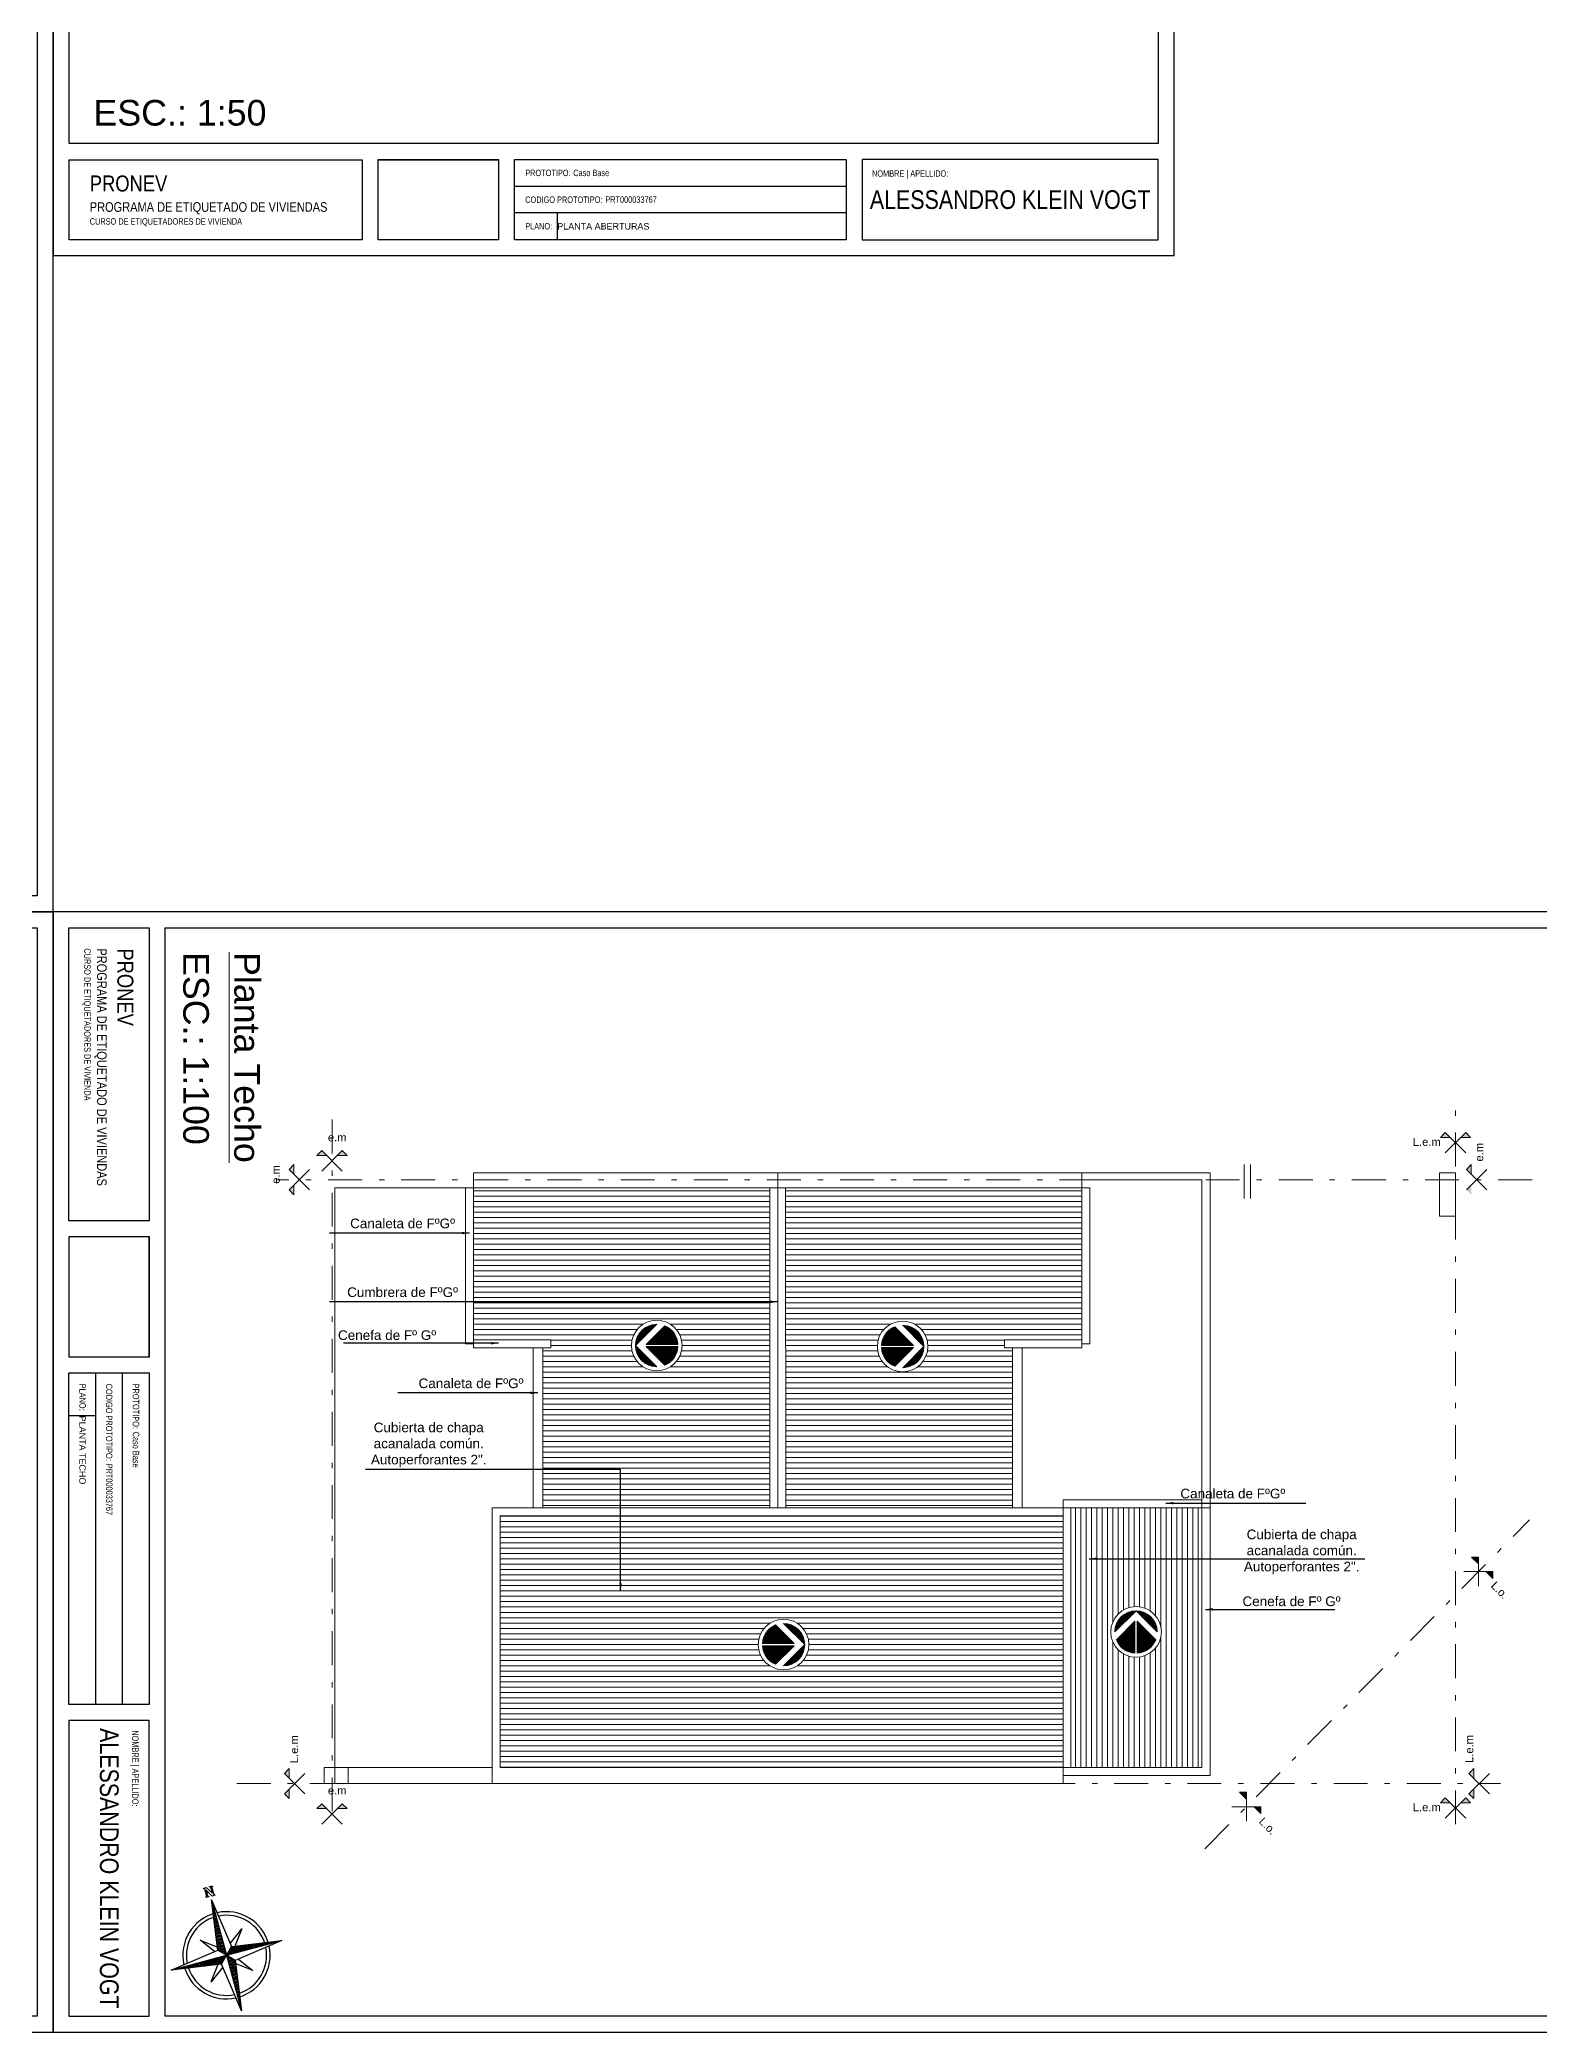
# Model space of a CAD drawing. Header units: millimetres. Extents: x 2761 to 3221, y 1635 to 1962.
# Drawn here: x 3161.78 to 3189.87, y 1634.65 to 1671.99 of the extents above; entities that cross this region are included whole.
import ezdxf

# ---------------------------------------------------------------- set-up
doc = ezdxf.new("R2010")
doc.units = ezdxf.units.MM
doc.linetypes.add('DASHDOT', pattern=[25.4, 12.7, -6.35, 0, -6.35])
for name, color, linetype, lineweight in [('Cotas', 8, 'Continuous', 15), ('Detalles', 3, 'Continuous', 15), ('Ejes', 3, 'DASHDOT', 13), ('Muros', 6, 'Continuous', 50), ('Rayado', 7, 'Continuous', 15), ('Textos', 3, 'Continuous', 9), ('Vistas', 1, 'Continuous', 20)]:
    doc.layers.add(name, color=color, linetype=linetype, lineweight=lineweight)
doc.layers.add('No View', color=70, linetype='Continuous', plot=False)
doc.styles.add('ARIAL', font='arial.ttf')
doc.styles.get("Standard").update_dxf_attribs({"font": 'arial.ttf'})
doc.dimstyles.new('Copy of STANDARD', dxfattribs={"dimtxt": 0.13, "dimasz": 0.14, "dimexe": 0.08, "dimexo": 0.02, "dimgap": 0.09, "dimtad": 0, "dimtih": 1, "dimtoh": 1, "dimzin": 0, "dimdsep": 46, "dimtxsty": 'ARIAL', "dimcen": 0.05, "dimadec": 0, "dimazin": 0, "dimtfac": 1, "dimtofl": 0, "dimtmove": 0, "dimatfit": 3, "dimfxl": 1, "dimtolj": 1, "dimtzin": 0, "dimarcsym": 0})
picture_1 = doc.add_image_def('image1.png', size_in_pixel=(356, 237))

# ---------------------------------------------------------------- blocks, each defined once
blk = doc.blocks.new('Rotulo-PRONEV')
at = {"ltscale": 4}
for p, q in [((14.857, 1.299), (8.644, 1.299)), ((14.857, 0.801), (8.644, 0.801))]:
    blk.add_line(p, q, dxfattribs=at)
for points in [[(20.701, 2.099), (0.299, 2.099), (0.299, 29.398), (20.701, 29.398)], [(0.299, 1.797), (5.789, 1.797), (5.789, 0.294), (0.299, 0.294)], [(14.857, 0.296), (8.644, 0.296), (8.644, 1.8), (14.857, 1.8)], [(20.701, 1.8), (15.156, 1.8), (15.156, 0.296), (20.701, 0.296)]]:
    blk.add_lwpolyline(points, close=True, dxfattribs=at)
at = {"layer": 'No View'}
blk.add_line((9.444, 0.801), (9.444, 0.296), dxfattribs=at)
for points in [[(0, 0), (21, 0), (21, 29.7), (0, 29.7)], [(6.088, 1.793), (8.345, 1.793), (8.345, 0.298), (6.088, 0.298)]]:
    blk.add_lwpolyline(points, close=True, dxfattribs=at)
at = {"lineweight": 0, "insert": (0.685, 1.503), "char_height": 0.1803, "width": 5.63699, "attachment_point": 1, "line_spacing_factor": 0.999934}
blk.add_mtext('{\\fArial Narrow|b0|i0|c0|p34;\\H1.66667x;PRONEV\\P\\H0.6x;PROGRAMA DE ETIQUETADO DE VIVIENDAS \\P\\H0.66667x;CURSO DE ETIQUETADORES DE VIVIENDA}', dxfattribs=at)
at = {"lineweight": 0, "line_spacing_factor": 0.999934}
for s, insert, char_height, attachment_point in [('{\\fArial Narrow|b0|i0|c0|p34;PROTOTIPO:}', (8.844, 1.55), 0.1202, 4), ('{\\fArial Narrow|b0|i0|c0|p34;Caso Base}', (9.744, 1.55), 0.1202, 4), ('{\\fArial Narrow|b0|i0|c0|p34;NOMBRE | APELLIDO:}', (15.342, 1.599), 0.1202, 1), ('{\\fArial Narrow|b0|i0|c0|p34;ALESSANDRO KLEIN VOGT}', (17.929, 1.048), 0.35, 5), ('{\\fArial Narrow|b0|i0|c0|p34;CODIGO PROTOTIPO}:', (8.844, 1.048), 0.1202, 4), ('{\\fArial Narrow|b0|i0|c0|p34;PRT000033767}', (10.344, 1.05), 0.1202, 4), ('{\\fArial Narrow|b0|i0|c0|p34;PLANO}:', (8.844, 0.55), 0.1202, 4)]:
    blk.add_mtext(s, dxfattribs=dict(at, insert=insert, char_height=char_height, attachment_point=attachment_point))
image = blk.add_image(picture_1, insert=(6.088, 0.298), size_in_units=(2.257, 1.502))
image.dxf.flags = 7
blk = doc.blocks.new('*X6')
at = {"color": 0}
for p, q in [((-61.8, 5), (29.2, 5)), ((-61.5, 7.5), (26.7, 7.5)), ((-61.2, 10), (24.2, 10)), ((-60.7, 12.5), (21.7, 12.5)), ((-60.2, 15), (19.2, 15)), ((-59.5, 17.5), (16.7, 17.5)), ((-58.7, 20), (14.2, 20)), ((-57.8, 22.5), (11.7, 22.5)), ((-56.7, 25), (9.2, 25)), ((-55.6, 27.5), (6.7, 27.5)), ((-54.3, 30), (4.2, 30)), ((-52.8, 32.5), (1.7, 32.5)), ((-51.2, 35), (-0.8, 35)), ((-49.4, 37.5), (-3.3, 37.5)), ((-47.4, 40), (-5.8, 40)), ((-45.1, 42.5), (-8.3, 42.5)), ((-42.6, 45), (-10.8, 45)), ((-39.8, 47.5), (-13.3, 47.5)), ((-36.7, 50), (-15.8, 50)), ((-33, 52.5), (-18.3, 52.5)), ((-28.6, 55), (-20.8, 55))]:
    blk.add_line(p, q, dxfattribs=at)
blk = doc.blocks.new('*X7')
at = {"color": 0}
for p, q in [((-61.8, -5), (29.2, -5)), ((-61.5, -7.5), (26.7, -7.5)), ((-61.2, -10), (24.2, -10)), ((-60.7, -12.5), (21.7, -12.5)), ((-60.2, -15), (19.2, -15)), ((-59.5, -17.5), (16.7, -17.5)), ((-58.7, -20), (14.2, -20)), ((-57.8, -22.5), (11.7, -22.5)), ((-56.7, -25), (9.2, -25)), ((-55.6, -27.5), (6.7, -27.5)), ((-54.3, -30), (4.2, -30)), ((-52.8, -32.5), (1.7, -32.5)), ((-51.2, -35), (-0.8, -35)), ((-49.4, -37.5), (-3.3, -37.5)), ((-47.4, -40), (-5.8, -40)), ((-45.1, -42.5), (-8.3, -42.5)), ((-42.6, -45), (-10.8, -45)), ((-39.8, -47.5), (-13.3, -47.5)), ((-36.7, -50), (-15.8, -50)), ((-33, -52.5), (-18.3, -52.5)), ((-28.6, -55), (-20.8, -55))]:
    blk.add_line(p, q, dxfattribs=at)
blk = doc.blocks.new('*X9')
at = {"color": 0}
for p, q in [((2.2, 60), (15.6, 60)), ((4.7, 57.5), (23.2, 57.5)), ((7.2, 55), (28.6, 55)), ((9.7, 52.5), (33, 52.5)), ((12.2, 50), (36.7, 50)), ((14.7, 47.5), (39.8, 47.5)), ((17.2, 45), (42.6, 45)), ((19.7, 42.5), (45.1, 42.5)), ((22.2, 40), (47.4, 40)), ((24.7, 37.5), (49.4, 37.5)), ((27.2, 35), (51.2, 35)), ((29.7, 32.5), (52.8, 32.5)), ((32.2, 30), (54.3, 30)), ((34.7, 27.5), (55.6, 27.5)), ((37.2, 25), (56.7, 25)), ((39.7, 22.5), (57.8, 22.5)), ((42.2, 20), (58.7, 20)), ((44.7, 17.5), (59.5, 17.5)), ((47.2, 15), (60.2, 15)), ((49.7, 12.5), (60.7, 12.5)), ((52.2, 10), (61.2, 10)), ((54.7, 7.5), (61.5, 7.5)), ((57.2, 5), (61.8, 5)), ((59.7, 2.5), (61.9, 2.5)), ((62, 0), (62.2, 0))]:
    blk.add_line(p, q, dxfattribs=at)
blk = doc.blocks.new('*X8')
at = {"color": 0}
for p, q in [((4.7, -57.5), (23.2, -57.5)), ((7.2, -55), (28.6, -55)), ((9.7, -52.5), (33, -52.5)), ((12.2, -50), (36.7, -50)), ((14.7, -47.5), (39.8, -47.5)), ((17.2, -45), (42.6, -45)), ((19.7, -42.5), (45.1, -42.5)), ((22.2, -40), (47.4, -40)), ((24.7, -37.5), (49.4, -37.5)), ((27.2, -35), (51.2, -35)), ((29.7, -32.5), (52.8, -32.5)), ((32.2, -30), (54.3, -30)), ((34.7, -27.5), (55.6, -27.5)), ((37.2, -25), (56.7, -25)), ((39.7, -22.5), (57.8, -22.5)), ((42.2, -20), (58.7, -20)), ((44.7, -17.5), (59.5, -17.5)), ((47.2, -15), (60.2, -15)), ((49.7, -12.5), (60.7, -12.5)), ((52.2, -10), (61.2, -10)), ((54.7, -7.5), (61.5, -7.5)), ((57.2, -5), (61.8, -5)), ((59.7, -2.5), (61.9, -2.5)), ((2.2, -60), (15.6, -60))]:
    blk.add_line(p, q, dxfattribs=at)
blk = doc.blocks.new('Sbpln111')
at = {"color": 0, "linetype": 'ByBlock'}
for p, q in [((0, 1.051), (-1.047, 0.004)), ((0, 1.051), (1.047, 0.004)), ((-0.971, -0.393), (-0.051, 0.527)), ((-0.051, 0.527), (-0.051, -1.046)), ((0.971, -0.393), (0.051, 0.527)), ((0.051, -1.046), (0.051, 0.527))]:
    blk.add_line(p, q, dxfattribs=at)
blk.add_circle((0, 0), 1.25, dxfattribs=at)
for start, end in [(90, 179.80554), (0.19446, 90), (202.0353, 267.22654), (272.77346, 337.9647)]:
    blk.add_arc((0, 0), 1.047, start, end, dxfattribs=at)
at = {"color": 0, "linetype": 'ByBlock', "xscale": 0.0168918918918912, "yscale": 0.0168918918918912, "zscale": 0.0168918918918912, "rotation": 90}
for name in ['*X9', '*X8', '*X6', '*X7']:
    blk.add_blockref(name, (0, 0), dxfattribs=at)
blk = doc.blocks.new('*X5')
at = {"color": 0, "linetype": 'ByBlock'}
for p, q in [((-217.53, 160.5), (-217.53, 160.5)), ((-217.52, 160.498), (-217.52, 160.5)), ((-217.51, 160.497), (-217.51, 160.5)), ((-217.5, 160.496), (-217.5, 160.5)), ((-217.49, 160.494), (-217.49, 160.5)), ((-217.48, 160.493), (-217.48, 160.5)), ((-217.47, 160.491), (-217.47, 160.5)), ((-217.46, 160.49), (-217.46, 160.5)), ((-217.45, 160.488), (-217.45, 160.5)), ((-217.44, 160.487), (-217.44, 160.5)), ((-217.43, 160.486), (-217.43, 160.5)), ((-217.42, 160.484), (-217.42, 160.5)), ((-217.41, 160.483), (-217.41, 160.5)), ((-217.4, 160.481), (-217.4, 160.5)), ((-217.39, 160.48), (-217.39, 160.5)), ((-217.38, 160.478), (-217.38, 160.5)), ((-217.37, 160.477), (-217.37, 160.5)), ((-217.36, 160.476), (-217.36, 160.5)), ((-217.35, 160.474), (-217.35, 160.5)), ((-217.34, 160.473), (-217.34, 160.5)), ((-217.33, 160.471), (-217.33, 160.5)), ((-217.32, 160.47), (-217.32, 160.5)), ((-217.31, 160.468), (-217.31, 160.5)), ((-217.3, 160.467), (-217.3, 160.5)), ((-217.29, 160.466), (-217.29, 160.5)), ((-217.28, 160.464), (-217.28, 160.5)), ((-217.27, 160.463), (-217.27, 160.5)), ((-217.26, 160.461), (-217.26, 160.5)), ((-217.25, 160.46), (-217.25, 160.5)), ((-217.24, 160.458), (-217.24, 160.5)), ((-217.23, 160.457), (-217.23, 160.5)), ((-217.22, 160.456), (-217.22, 160.5)), ((-217.21, 160.454), (-217.21, 160.5)), ((-217.2, 160.453), (-217.2, 160.5)), ((-217.19, 160.451), (-217.19, 160.5)), ((-217.18, 160.45), (-217.18, 160.5)), ((-217.17, 160.448), (-217.17, 160.5)), ((-217.16, 160.447), (-217.16, 160.5)), ((-217.15, 160.446), (-217.15, 160.5)), ((-217.14, 160.444), (-217.14, 160.5)), ((-217.13, 160.443), (-217.13, 160.5)), ((-217.12, 160.441), (-217.12, 160.5)), ((-217.11, 160.44), (-217.11, 160.5)), ((-217.1, 160.438), (-217.1, 160.5)), ((-217.09, 160.441), (-217.09, 160.5)), ((-217.08, 160.451), (-217.08, 160.5)), ((-217.07, 160.461), (-217.07, 160.5)), ((-217.06, 160.471), (-217.06, 160.5)), ((-217.05, 160.481), (-217.05, 160.5)), ((-217.04, 160.491), (-217.04, 160.5))]:
    blk.add_line(p, q, dxfattribs=at)
blk = doc.blocks.new('Sbpln014')
at = {"color": 0, "linetype": 'ByBlock'}
for p, q in [((-0.156, 0.156), (0, 1.25)), ((0, 1.25), (0.156, 0.156)), ((0, 1.25), (0, 0)), ((-0.234, 0.156), (-0.469, 0.469)), ((-0.469, 0.469), (-0.156, 0.234)), ((0.156, 0.234), (0.469, 0.469)), ((0.469, 0.469), (0.234, 0.156)), ((-1.25, 0), (-0.156, 0.156)), ((-0.156, -0.156), (-1.25, 0)), ((0, 0), (-1.25, 0)), ((-0.156, 0.156), (0, 0)), ((-0.156, -0.156), (0, 0)), ((0, 0), (0.156, 0.156)), ((0, 0), (0.156, -0.156)), ((0, 0), (0, -1.25)), ((1.25, 0), (0, 0)), ((0.156, 0.156), (1.25, 0)), ((-0.469, -0.469), (-0.234, -0.156)), ((-0.156, -0.234), (-0.469, -0.469)), ((0, -1.25), (-0.156, -0.156)), ((0.156, -0.156), (0, -1.25)), ((1.25, 0), (0.156, -0.156)), ((0.469, -0.469), (0.156, -0.234)), ((0.234, -0.156), (0.469, -0.469))]:
    blk.add_line(p, q, dxfattribs=at)
blk.add_lwpolyline([(1.348, 0.064), (1.348, 0.044), (1.328, 0.044), (1.328, 0.103), (1.348, 0.103), (1.348, 0.083), (1.523, 0.083), (1.523, 0.103), (1.543, 0.103), (1.543, 0.044), (1.387, -0.053), (1.523, -0.053), (1.523, -0.034), (1.543, -0.034), (1.543, -0.092), (1.523, -0.092), (1.523, -0.073), (1.348, -0.073), (1.348, -0.092), (1.328, -0.092), (1.328, -0.034), (1.484, 0.064), (1.348, 0.064)], dxfattribs=at)
for radius, start, end in [(0.95, 92.5891, 177.4109), (0.873, 93.5464, 176.4536), (0.95, 0, 87.4109), (0.873, 0, 86.4536), (0.95, 182.5891, 267.4109), (0.873, 183.5464, 266.4536), (0.95, 270, 357.4109), (0.873, 270, 356.4536)]:
    blk.add_arc((0, 0), radius, start, end, dxfattribs=at)
for p, xscale, yscale, zscale, rotation in [((-401.25, -542.578), 2.499999999999996, 2.499999999999996, 2.499999999999996, 270), ((-542.578, 401.25), 2.5, 2.5, 2.5, 180), ((401.25, 542.578), 2.5, 2.5, 2.5, 90)]:
    blk.add_blockref('*X5', p, dxfattribs=dict(at, xscale=xscale, yscale=yscale, zscale=zscale, rotation=rotation))
at = {"color": 0, "linetype": 'ByBlock', "xscale": 2.5, "yscale": 2.5, "zscale": 2.5}
blk.add_blockref('*X5', (542.578, -401.25), dxfattribs=at)

msp = doc.modelspace()

# ---------------------------------------------------------------- hatches: boundary and pattern name
at = {"layer": 'Rayado', "lineweight": 5}
h = msp.add_hatch(dxfattribs=at)
h.set_pattern_fill('_USER', color=256, scale=0.1, pattern_type=0)
h.set_pattern_definition([(0, (3010.58158, 733.61659), (0, 0.1), [])])
h.paths.add_polyline_path([(3169.905, 1650.476), (3169.905, 1647.626), (3171.354, 1647.626), (3171.354, 1647.476), (3171.205, 1647.476), (3171.205, 1644.476), (3175.455, 1644.476), (3175.455, 1650.476)])
edge = h.paths.add_edge_path(flags=16)
edge.add_arc((3173.339, 1647.518), 0.474, 0, 360)
edge = h.paths.add_edge_path(flags=0)
edge.add_line((3173.736, 1647.498), (3173.138, 1647.498))
edge.add_line((3173.138, 1647.498), (3173.488, 1647.149))
edge.add_arc((3173.339, 1647.518), 0.397, 292.0353, 357.2265)
edge = h.paths.add_edge_path(flags=0)
edge.add_arc((3173.339, 1647.518), 0.397, 2.7735, 67.9647, ccw=False)
edge.add_line((3173.736, 1647.537), (3173.138, 1647.537))
edge.add_line((3173.138, 1647.537), (3173.488, 1647.886))
edge = h.paths.add_edge_path(flags=0)
edge.add_line((3173.337, 1647.12), (3172.941, 1647.516))
edge.add_arc((3173.339, 1647.518), 0.397, 180.1945, 269.8055)
edge = h.paths.add_edge_path(flags=0)
edge.add_line((3173.337, 1647.915), (3172.941, 1647.519))
edge.add_arc((3173.339, 1647.518), 0.397, 90.1945, 179.8055, ccw=False)
h.paths.add_polyline_path([(3175.754, 1650.476), (3175.755, 1644.476), (3180.005, 1644.476), (3180.005, 1647.476), (3179.855, 1647.476), (3179.855, 1647.626), (3181.305, 1647.626), (3181.305, 1650.476)])
edge = h.paths.add_edge_path(flags=16)
edge.add_arc((3177.946, 1647.5), 0.474, 0, 360)
edge = h.paths.add_edge_path(flags=0)
edge.add_line((3177.797, 1647.868), (3178.146, 1647.519))
edge.add_line((3178.146, 1647.519), (3177.549, 1647.519))
edge.add_line((3177.549, 1647.519), (3177.549, 1647.481))
edge.add_arc((3177.946, 1647.5), 0.397, 112.0353, 182.7735, ccw=False)
edge = h.paths.add_edge_path(flags=0)
edge.add_line((3177.947, 1647.897), (3178.344, 1647.501))
edge.add_arc((3177.946, 1647.5), 0.397, 0.1945, 89.8055)
edge = h.paths.add_edge_path(flags=0)
edge.add_arc((3177.946, 1647.5), 0.397, 270.1945, 359.8055, ccw=False)
edge.add_line((3177.947, 1647.102), (3178.344, 1647.499))
h.paths.add_polyline_path([(3170.405, 1644.326), (3170.405, 1639.606), (3180.955, 1639.606), (3180.955, 1644.326)])
edge = h.paths.add_edge_path(flags=16)
edge.add_arc((3175.714, 1641.911), 0.474, 0, 360)
edge = h.paths.add_edge_path(flags=0)
edge.add_line((3175.715, 1642.308), (3176.111, 1641.912))
edge.add_arc((3175.714, 1641.911), 0.397, 0.1945, 89.8055)
edge = h.paths.add_edge_path(flags=0)
edge.add_line((3175.715, 1641.513), (3176.111, 1641.909))
edge.add_arc((3175.714, 1641.911), 0.397, 270.1945, 359.8055, ccw=False)
edge = h.paths.add_edge_path(flags=0)
edge.add_line((3175.914, 1641.93), (3175.317, 1641.93))
edge.add_line((3175.317, 1641.93), (3175.317, 1641.891))
edge.add_arc((3175.714, 1641.911), 0.397, 112.0353, 182.7735, ccw=False)
edge.add_line((3175.564, 1642.279), (3175.914, 1641.93))
h.paths.add_polyline_path([(3173.697, 1649.214), (3173.697, 1648.814)], flags=16)
h.paths.add_polyline_path([(3176.896, 1649.214), (3176.896, 1648.814)], flags=16)
h = msp.add_hatch(dxfattribs=at)
h.set_pattern_fill('_USER', color=256, scale=0.1, angle=90, pattern_type=0)
h.set_pattern_definition([(90, (3010.58158, 733.61659), (-0.1, 0), [])])
h.paths.add_polyline_path([(3181.096, 1644.476), (3181.096, 1639.606), (3183.554, 1639.606), (3183.554, 1644.476)])
h.paths.add_polyline_path([(3182.792, 1642.149, -1), (3181.843, 1642.149, -1)], flags=16)
h.paths.add_polyline_path([(3181.92, 1642.15), (3182.316, 1642.546, 0.412227)], flags=0)
h.paths.add_polyline_path([(3182.319, 1642.546, -0.412227), (3182.715, 1642.15)], flags=0)
h.paths.add_polyline_path([(3182.686, 1642), (3182.337, 1642.349), (3182.337, 1641.752, 0.292379)], flags=0)
h.paths.add_polyline_path([(3182.298, 1642.349), (3182.298, 1641.752, -0.292379), (3181.949, 1642)], flags=0)
at = {"layer": 'Textos'}
h = msp.add_hatch(color=256, dxfattribs=at)
h.paths.add_polyline_path([(3188.112, 1651.511), (3188.022, 1651.419), (3188.204, 1651.419)])
h.paths.add_polyline_path([(3188.496, 1651.511), (3188.404, 1651.419), (3188.585, 1651.419)])
h = msp.add_hatch(color=256, dxfattribs=at)
h.paths.add_polyline_path([(3167.063, 1651.171), (3166.973, 1651.079), (3167.155, 1651.079)])
h.paths.add_polyline_path([(3167.447, 1651.171), (3167.355, 1651.079), (3167.536, 1651.079)])
h = msp.add_hatch(color=256, dxfattribs=at)
h.paths.add_polyline_path([(3166.45, 1650.434), (3166.542, 1650.345), (3166.542, 1650.526)])
h.paths.add_polyline_path([(3166.45, 1650.818), (3166.542, 1650.726), (3166.542, 1650.908)])
h = msp.add_hatch(color=256, dxfattribs=at)
h.paths.add_polyline_path([(3188.509, 1650.434), (3188.6, 1650.345), (3188.6, 1650.526)])
h.paths.add_polyline_path([(3188.509, 1650.818), (3188.6, 1650.726), (3188.6, 1650.908)])
h = msp.add_hatch(color=256, dxfattribs=at)
h.paths.add_polyline_path([(3188.733, 1643.553), (3188.604, 1643.551), (3188.733, 1643.423)])
h.paths.add_polyline_path([(3189.004, 1643.281), (3188.874, 1643.281), (3189.002, 1643.153)])
h = msp.add_hatch(color=256, dxfattribs=at)
h.paths.add_polyline_path([(3166.363, 1639.114), (3166.455, 1639.025), (3166.455, 1639.206)])
h.paths.add_polyline_path([(3166.363, 1639.498), (3166.455, 1639.406), (3166.455, 1639.588)])
h = msp.add_hatch(color=256, dxfattribs=at)
h.paths.add_polyline_path([(3188.555, 1639.114), (3188.647, 1639.024), (3188.647, 1639.206)])
h.paths.add_polyline_path([(3188.555, 1639.498), (3188.647, 1639.406), (3188.647, 1639.587)])
h = msp.add_hatch(color=256, dxfattribs=at)
h.paths.add_polyline_path([(3184.387, 1639.145), (3184.258, 1639.143), (3184.387, 1639.015)])
h.paths.add_polyline_path([(3184.658, 1638.873), (3184.529, 1638.873), (3184.657, 1638.745)])
h = msp.add_hatch(color=256, dxfattribs=at)
h.paths.add_polyline_path([(3167.063, 1638.93), (3166.973, 1638.838), (3167.155, 1638.838)])
h.paths.add_polyline_path([(3167.447, 1638.93), (3167.355, 1638.838), (3167.536, 1638.838)])
h = msp.add_hatch(color=256, dxfattribs=at)
h.paths.add_polyline_path([(3188.112, 1639.041), (3188.022, 1638.949), (3188.204, 1638.949)])
h.paths.add_polyline_path([(3188.496, 1639.041), (3188.404, 1638.949), (3188.585, 1638.949)])

# ---------------------------------------------------------------- linework, layer by layer
at = {"layer": 'Cotas', "color": 7, "lineweight": 20}
for p, q in [((3175.605, 1644.476), (3175.605, 1650.756)), ((3180.955, 1644.476), (3183.554, 1644.476))]:
    msp.add_line(p, q, dxfattribs=at)
at = {"layer": 'Cotas', "color": 7, "lineweight": 15}
for p, q in [((3181.305, 1650.626), (3183.554, 1650.626)), ((3183.554, 1639.456), (3183.704, 1639.456))]:
    msp.add_line(p, q, dxfattribs=at)
at = {"layer": 'Cotas', "color": 7, "linetype": 'Continuous', "lineweight": 15}
msp.add_line((3173.805, 1639.606), (3173.749, 1639.606), dxfattribs=at)
at = {"layer": 'Detalles'}
for p, q in [((3184.345, 1650.91), (3184.345, 1650.275)), ((3184.465, 1650.91), (3184.465, 1650.275))]:
    msp.add_line(p, q, dxfattribs=at)
at = {"layer": 'Ejes', "ltscale": 0.05}
for p, q in [((3167.255, 1651.752), (3167.255, 1638.543)), ((3188.304, 1638.543), (3188.304, 1652.001)), ((3189.738, 1650.626), (3166.22, 1650.626)), ((3183.61, 1638.085), (3189.69, 1644.252)), ((3165.471, 1639.306), (3189.145, 1639.306))]:
    msp.add_line(p, q, dxfattribs=at)
at = {"layer": 'Ejes', "color": 7, "linetype": 'Continuous', "lineweight": 15}
for p, q in [((3175.455, 1650.756), (3181.305, 1650.756)), ((3169.905, 1647.476), (3171.205, 1647.476)), ((3171.205, 1647.476), (3171.205, 1644.476)), ((3180.005, 1647.476), (3180.005, 1644.476)), ((3181.305, 1647.476), (3180.005, 1647.476)), ((3180.955, 1644.476), (3180.955, 1644.326)), ((3180.955, 1644.326), (3180.955, 1639.606))]:
    msp.add_line(p, q, dxfattribs=at)
at = {"layer": 'Muros', "color": 1, "lineweight": 20}
for p, q in [((3169.905, 1650.476), (3167.305, 1650.476)), ((3167.305, 1650.476), (3167.305, 1639.306))]:
    msp.add_line(p, q, dxfattribs=at)
at = {"layer": 'Textos'}
for p, q in [((3188.112, 1651.511), (3188.022, 1651.419)), ((3188.204, 1651.419), (3188.022, 1651.419)), ((3188.112, 1651.511), (3188.496, 1651.127)), ((3188.112, 1651.127), (3188.496, 1651.511)), ((3188.585, 1651.419), (3188.404, 1651.419)), ((3188.496, 1651.511), (3188.585, 1651.419)), ((3167.063, 1651.171), (3166.973, 1651.079)), ((3167.155, 1651.079), (3166.973, 1651.079)), ((3167.063, 1651.171), (3167.447, 1650.787)), ((3167.063, 1650.787), (3167.447, 1651.171)), ((3167.536, 1651.079), (3167.355, 1651.079)), ((3167.447, 1651.171), (3167.536, 1651.079)), ((3166.45, 1650.818), (3166.542, 1650.908)), ((3166.45, 1650.434), (3166.834, 1650.818)), ((3166.834, 1650.434), (3166.45, 1650.818)), ((3166.542, 1650.908), (3166.542, 1650.726)), ((3188.509, 1650.818), (3188.6, 1650.908)), ((3188.509, 1650.818), (3188.6, 1650.908)), ((3188.509, 1650.434), (3188.892, 1650.818)), ((3188.892, 1650.434), (3188.509, 1650.818)), ((3188.6, 1650.908), (3188.6, 1650.726)), ((3188.6, 1650.726), (3188.6, 1650.908)), ((3166.45, 1650.434), (3166.542, 1650.345)), ((3166.542, 1650.526), (3166.542, 1650.345)), ((3188.733, 1643.553), (3188.604, 1643.551)), ((3188.733, 1643.423), (3188.604, 1643.551)), ((3188.733, 1643.553), (3188.733, 1643.01)), ((3188.461, 1643.281), (3189.004, 1643.281)), ((3189.002, 1643.153), (3188.874, 1643.281)), ((3189.004, 1643.281), (3189.002, 1643.153)), ((3166.363, 1639.498), (3166.455, 1639.588)), ((3166.363, 1639.114), (3166.747, 1639.498)), ((3166.747, 1639.114), (3166.363, 1639.498)), ((3166.455, 1639.588), (3166.455, 1639.406)), ((3188.555, 1639.498), (3188.647, 1639.587)), ((3188.555, 1639.114), (3188.939, 1639.498)), ((3188.939, 1639.114), (3188.555, 1639.498)), ((3188.647, 1639.587), (3188.647, 1639.406)), ((3166.363, 1639.114), (3166.455, 1639.025)), ((3166.455, 1639.206), (3166.455, 1639.025)), ((3184.387, 1639.145), (3184.258, 1639.143)), ((3184.387, 1639.015), (3184.258, 1639.143)), ((3184.387, 1639.145), (3184.387, 1638.602)), ((3188.555, 1639.114), (3188.647, 1639.024)), ((3188.647, 1639.206), (3188.647, 1639.024)), ((3167.063, 1638.93), (3166.973, 1638.838)), ((3167.155, 1638.838), (3166.973, 1638.838)), ((3167.063, 1638.93), (3167.447, 1638.546)), ((3167.063, 1638.546), (3167.447, 1638.93)), ((3167.536, 1638.838), (3167.355, 1638.838)), ((3167.447, 1638.93), (3167.536, 1638.838)), ((3184.116, 1638.873), (3184.658, 1638.873)), ((3184.657, 1638.745), (3184.529, 1638.873)), ((3184.658, 1638.873), (3184.657, 1638.745)), ((3188.112, 1639.041), (3188.022, 1638.949)), ((3188.204, 1638.949), (3188.022, 1638.949)), ((3188.112, 1639.041), (3188.496, 1638.657)), ((3188.112, 1638.657), (3188.496, 1639.041)), ((3188.585, 1638.949), (3188.404, 1638.949)), ((3188.496, 1639.041), (3188.585, 1638.949))]:
    msp.add_line(p, q, dxfattribs=at)
at = {"layer": 'Vistas', "color": 5, "linetype": 'Continuous', "lineweight": 15}
for p, q in [((3175.605, 1650.756), (3169.905, 1650.756)), ((3169.905, 1650.756), (3169.905, 1650.476)), ((3175.605, 1650.756), (3181.305, 1650.756)), ((3175.605, 1644.476), (3175.605, 1650.756)), ((3181.305, 1650.756), (3183.704, 1650.756)), ((3181.305, 1650.756), (3181.305, 1650.476)), ((3181.305, 1650.626), (3183.554, 1650.626)), ((3183.554, 1650.626), (3183.554, 1644.476)), ((3183.704, 1650.756), (3183.704, 1639.456)), ((3175.605, 1650.476), (3169.905, 1650.476)), ((3175.455, 1650.476), (3175.455, 1644.476)), ((3175.605, 1650.476), (3181.305, 1650.476)), ((3175.754, 1650.476), (3175.755, 1644.476)), ((3170.255, 1644.476), (3170.255, 1639.306)), ((3180.955, 1644.476), (3170.255, 1644.476)), ((3170.405, 1644.326), (3180.955, 1644.326)), ((3170.405, 1644.326), (3170.405, 1639.606)), ((3167.555, 1639.606), (3170.255, 1639.606)), ((3170.405, 1639.606), (3180.955, 1639.606)), ((3180.955, 1639.606), (3183.554, 1639.606)), ((3180.955, 1639.306), (3180.955, 1639.606)), ((3183.704, 1639.456), (3180.955, 1639.456)), ((3167.555, 1639.31), (3178.397, 1639.306))]:
    msp.add_line(p, q, dxfattribs=at)
for points in [[(3188.005, 1650.756), (3188.304, 1650.756), (3188.304, 1649.944), (3188.005, 1649.944)], [(3169.905, 1647.551), (3169.755, 1647.551), (3169.755, 1650.476), (3169.905, 1650.476)], [(3181.305, 1647.551), (3181.454, 1647.551), (3181.454, 1650.476), (3181.305, 1650.476)], [(3169.905, 1647.476), (3171.354, 1647.476), (3171.354, 1647.626), (3169.905, 1647.626)], [(3171.205, 1647.476), (3171.023, 1647.476), (3171.023, 1644.476), (3171.205, 1644.476)], [(3181.305, 1647.476), (3179.855, 1647.476), (3179.855, 1647.626), (3181.305, 1647.626)], [(3180.005, 1647.476), (3180.186, 1647.476), (3180.186, 1644.476), (3180.005, 1644.476)], [(3180.955, 1644.476), (3183.554, 1644.476), (3183.554, 1644.625), (3180.955, 1644.625)], [(3180.955, 1644.476), (3181.096, 1644.476), (3181.096, 1639.606), (3180.955, 1639.606)]]:
    msp.add_lwpolyline(points, close=True, dxfattribs=at)
for points in [[(3183.554, 1639.606), (3183.554, 1644.476), (3183.704, 1644.476), (3183.704, 1639.456), (3183.554, 1639.456)], [(3167.105, 1639.306), (3167.555, 1639.306), (3167.555, 1639.606), (3167.105, 1639.606), (3167.105, 1639.306)], [(3170.255, 1639.306), (3170.875, 1639.306), (3180.955, 1639.306)]]:
    msp.add_lwpolyline(points, dxfattribs=at)

# ---------------------------------------------------------------- block references
msp.add_blockref('Rotulo-PRONEV', (3162.031, 1667.947))
at = {"rotation": 270}
for p in [(3132.331, 1676.647), (3132.331, 1655.647), (3162.031, 1655.647)]:
    msp.add_blockref('Rotulo-PRONEV', p, dxfattribs=at)
at = {"color": 9, "ltscale": 0.7, "true_color": 0xc7c8ca, "xscale": 0.8605317641614496, "yscale": 0.8605317641614496, "zscale": 0.8605317641614496, "rotation": 105.0000000000084}
msp.add_blockref('Sbpln014', (3165.278, 1636.088), dxfattribs=at)
at = {"layer": 'Detalles', "yscale": 0.3795206370170945, "zscale": 0.3795206370170945}
for p, xscale, rotation in [((3173.339, 1647.518), -0.3795206370170945, 90), ((3177.946, 1647.5), 0.3795206370170945, 270), ((3175.714, 1641.911), 0.3795206370170945, 270)]:
    msp.add_blockref('Sbpln111', p, dxfattribs=dict(at, xscale=xscale, rotation=rotation))
at = {"layer": 'Detalles', "xscale": -0.3795206370170945, "yscale": 0.3795206370170945, "zscale": 0.3795206370170945}
msp.add_blockref('Sbpln111', (3182.318, 1642.149), dxfattribs=at)

# ---------------------------------------------------------------- texts
at = {"lineweight": 0, "insert": (3171.475, 1668.496), "char_height": 0.1202, "attachment_point": 4, "line_spacing_factor": 0.999934}
msp.add_mtext('{\\C7;PLANTA ABERTURAS}', dxfattribs=at)
at = {"lineweight": 0, "insert": (3162.579, 1646.203), "char_height": 0.1202, "attachment_point": 4, "rotation": 270, "line_spacing_factor": 0.999934}
msp.add_mtext('{\\C7;PLANTA TECHO }', dxfattribs=at)
at = {"layer": 'Cotas', "char_height": 0.18065, "width": 3.51642, "attachment_point": 2}
for s, insert in [('{\\fArial|b0|i0|c0|p34;Canaleta de FºGº}', (3168.577, 1649.897)), ('{\\fArial|b0|i0|c0|p34;Cumbrera de FºGº}', (3168.577, 1648.608)), ('{\\fArial|b0|i0|c0|p34;Cenefa de Fº Gº}', (3168.287, 1647.803)), ('{\\fArial|b0|i0|c0|p34;Canaleta de FºGº}', (3169.859, 1646.9)), ('{\\fArial|b0|i0|c0|p34;Cubierta de chapa \\Pacanalada común. Autoperforantes 2".}', (3169.067, 1646.073)), ('{\\fArial|b0|i0|c0|p34;Canaleta de FºGº}', (3184.132, 1644.833)), ('{\\fArial|b0|i0|c0|p34;Cubierta de chapa \\Pacanalada común. Autoperforantes 2".}', (3185.422, 1644.068)), ('{\\fArial|b0|i0|c0|p34;Cenefa de Fº Gº}', (3185.232, 1642.814))]:
    msp.add_mtext(s, dxfattribs=dict(at, insert=insert))
at = {"layer": 'Textos', "lineweight": 20}
for p in [(3188.955, 1643.003), (3184.608, 1638.582)]:
    msp.add_text('L.o.', height=0.15, rotation=315, dxfattribs=at).set_placement(p)
at = {"layer": 'Textos', "color": 7, "insert": (3162.785, 1670.865), "char_height": 0.48, "width": 9.84104, "attachment_point": 1}
msp.add_mtext('ESC.: 1:50', dxfattribs=at)
at = {"layer": 'Textos', "color": 7, "char_height": 0.48, "width": 9.84104, "attachment_point": 1, "rotation": 270}
for s, insert in [('ESC.: 1:100', (3164.948, 1654.894)), ('{\\LPlanta Techo}', (3165.904, 1654.894))]:
    msp.add_mtext(s, dxfattribs=dict(at, insert=insert))
at = {"layer": 'Textos', "char_height": 0.15, "width": 2.1098, "attachment_point": 3}
for s, insert in [('{\\fArial|b0|i0|c0|p34;e.m}', (3167.527, 1651.494)), ('{\\fArial|b0|i0|c0|p34;L.e.m}', (3188.027, 1651.409)), ('{\\fArial|b0|i0|c0|p34;e.m}', (3167.527, 1639.253)), ('{\\fArial|b0|i0|c0|p34;L.e.m}', (3188.027, 1638.939))]:
    msp.add_mtext(s, dxfattribs=dict(at, insert=insert))
at = {"layer": 'Textos', "char_height": 0.15, "width": 2.1098, "attachment_point": 3, "rotation": 90}
for s, insert in [('{\\fArial|b0|i0|c0|p34;e.m}', (3188.672, 1651.316)), ('{\\fArial|b0|i0|c0|p34;e.m}', (3166.126, 1650.899)), ('{\\fArial|b0|i0|c0|p34;L.e.m}', (3166.469, 1640.214)), ('{\\fArial|b0|i0|c0|p34;L.e.m}', (3188.486, 1640.217))]:
    msp.add_mtext(s, dxfattribs=dict(at, insert=insert))

# ---------------------------------------------------------------- leaders
at = {"layer": 'Cotas', "color": 7, "ltscale": 0.7}
for points in [[(3169.831, 1649.626), (3167.516, 1649.626), (3167.208, 1649.626)], [(3175.605, 1648.337), (3167.516, 1648.337), (3167.208, 1648.337)], [(3170.373, 1647.561), (3167.473, 1647.561)], [(3171.113, 1646.63), (3168.799, 1646.63), (3168.491, 1646.63)], [(3172.661, 1642.918), (3172.661, 1645.196), (3167.883, 1645.196)], [(3182.878, 1644.563), (3185.193, 1644.563), (3185.501, 1644.563)], [(3181.441, 1643.521), (3184.009, 1643.521), (3186.606, 1643.521)], [(3183.618, 1642.572), (3186.045, 1642.572)]]:
    msp.add_leader(points, dimstyle='Copy of STANDARD', dxfattribs=at)

doc.saveas('drawing.dxf')
